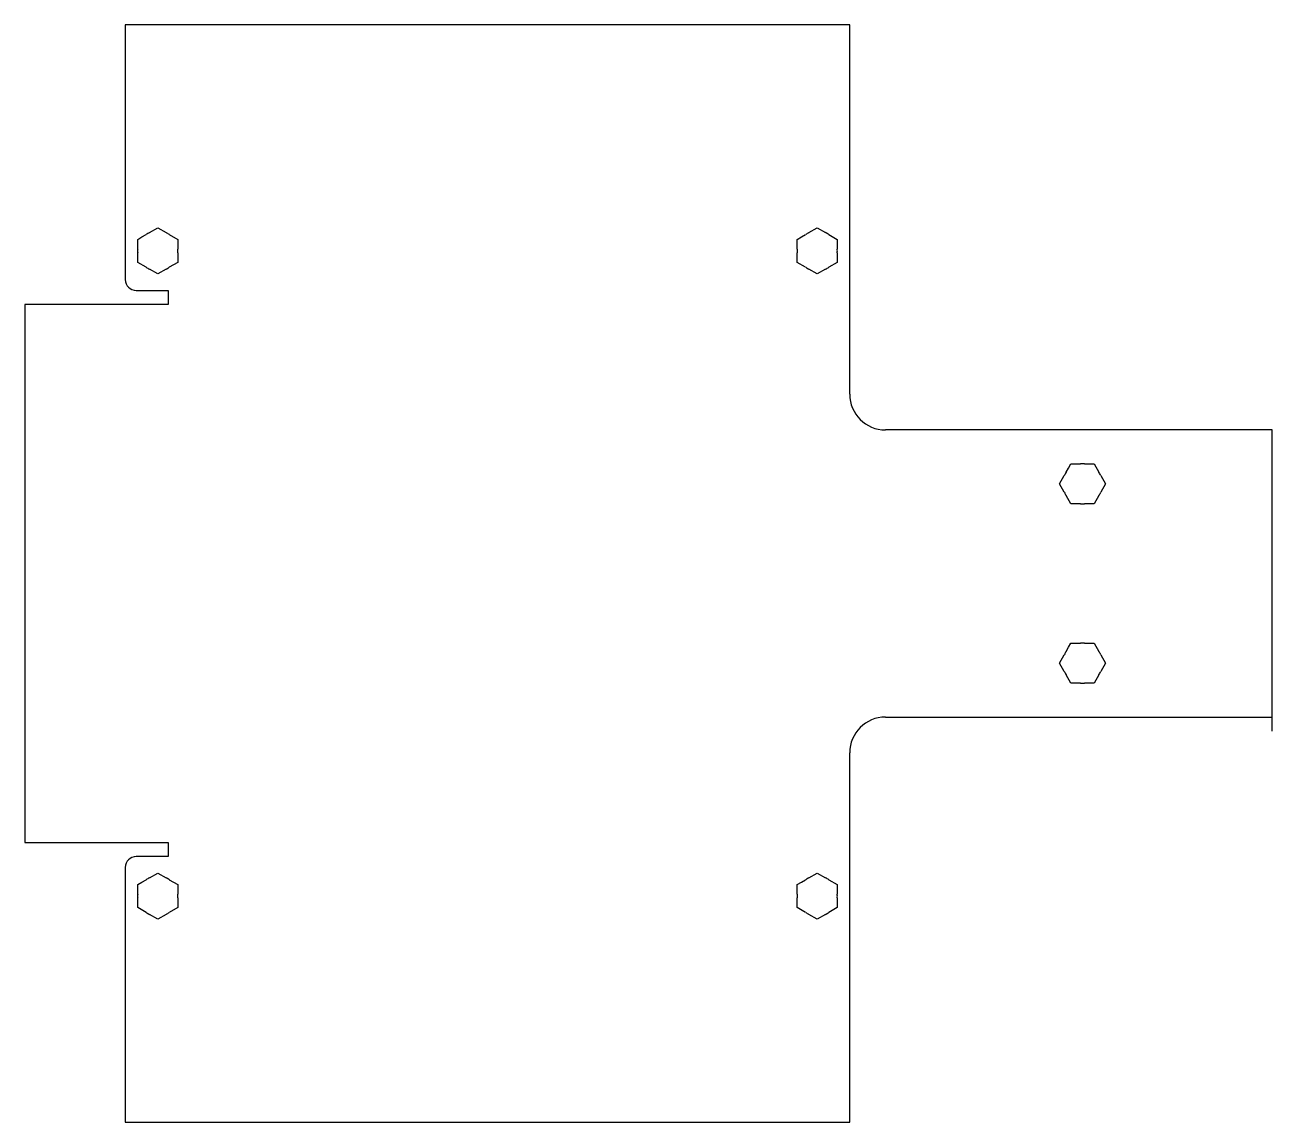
# Model space of a CAD drawing. Extents: x 16 to 364, y 253 to 559.
import ezdxf

# ---------------------------------------------------------------- set-up
doc = ezdxf.new("R2010")
doc.units = 0

msp = doc.modelspace()

# ---------------------------------------------------------------- linework, layer by layer
for p, q in [((246.04, 558.83), (43.94, 558.83)), ((43.94, 558.83), (43.94, 487.79)), ((246.04, 455.79), (246.04, 558.83)), ((50.66, 500.88), (52.99, 502.23)), ((52.99, 502.23), (55.32, 500.88)), ((234.66, 500.88), (236.99, 502.23)), ((236.99, 502.23), (239.32, 500.88)), ((47.41, 499.01), (48.57, 499.67)), ((47.41, 496.32), (47.41, 499.01)), ((48.57, 499.67), (49.75, 500.35)), ((56.23, 500.35), (58.56, 499.01)), ((58.56, 499.01), (58.56, 496.32)), ((231.41, 499.01), (232.57, 499.67)), ((231.41, 496.32), (231.41, 499.01)), ((232.57, 499.67), (233.75, 500.35)), ((240.23, 500.35), (242.56, 499.01)), ((242.56, 499.01), (242.56, 496.32)), ((47.41, 492.57), (47.41, 495.26)), ((58.56, 495.26), (58.56, 492.57)), ((231.41, 492.57), (231.41, 495.26)), ((242.56, 495.26), (242.56, 492.57)), ((49.75, 491.22), (47.41, 492.57)), ((52.99, 489.35), (50.66, 490.7)), ((55.32, 490.7), (52.99, 489.35)), ((58.56, 492.57), (56.23, 491.22)), ((233.75, 491.22), (231.41, 492.57)), ((236.99, 489.35), (234.66, 490.7)), ((239.32, 490.7), (236.99, 489.35)), ((242.56, 492.57), (240.23, 491.22)), ((46.99, 484.74), (55.94, 484.74)), ((55.94, 484.74), (55.94, 480.84)), ((55.94, 480.84), (15.95, 480.84)), ((15.95, 480.84), (15.95, 330.74)), ((363.86, 445.84), (255.99, 445.84)), ((363.86, 365.79), (363.86, 445.84)), ((306.42, 434.03), (307.11, 435.21)), ((307.11, 435.21), (307.77, 436.36)), ((307.77, 436.36), (310.46, 436.36)), ((311.52, 436.36), (314.21, 436.36)), ((314.21, 436.36), (315.55, 434.03)), ((304.55, 430.79), (305.9, 433.12)), ((316.08, 433.12), (317.43, 430.79)), ((305.9, 428.46), (304.55, 430.79)), ((317.43, 430.79), (316.08, 428.46)), ((307.77, 425.21), (306.42, 427.55)), ((310.46, 425.21), (307.77, 425.21)), ((314.21, 425.21), (311.52, 425.21)), ((315.55, 427.55), (314.21, 425.21)), ((307.11, 385.21), (307.77, 386.36)), ((307.77, 386.36), (310.46, 386.36)), ((311.52, 386.36), (314.21, 386.36)), ((314.21, 386.36), (315.55, 384.03)), ((304.55, 380.79), (305.9, 383.12)), ((306.42, 384.03), (307.11, 385.21)), ((316.08, 383.12), (317.43, 380.79)), ((305.9, 378.46), (304.55, 380.79)), ((317.43, 380.79), (316.08, 378.46)), ((307.77, 375.21), (306.42, 377.55)), ((315.55, 377.55), (314.21, 375.21)), ((310.46, 375.21), (307.77, 375.21)), ((314.21, 375.21), (311.52, 375.21)), ((255.99, 365.74), (363.81, 365.74)), ((363.86, 361.79), (363.86, 365.79)), ((246.04, 252.75), (246.04, 355.79)), ((15.95, 330.74), (55.94, 330.74)), ((55.94, 330.74), (55.94, 326.84)), ((43.94, 323.79), (43.94, 252.75)), ((55.94, 326.84), (46.99, 326.84)), ((48.57, 319.67), (49.75, 320.35)), ((50.66, 320.88), (52.99, 322.23)), ((52.99, 322.23), (55.32, 320.88)), ((56.23, 320.35), (58.56, 319.01)), ((232.57, 319.67), (233.75, 320.35)), ((234.66, 320.88), (236.99, 322.23)), ((236.99, 322.23), (239.32, 320.88)), ((240.23, 320.35), (242.56, 319.01)), ((47.41, 319.01), (48.57, 319.67)), ((47.41, 316.32), (47.41, 319.01)), ((58.56, 319.01), (58.56, 316.32)), ((231.41, 319.01), (232.57, 319.67)), ((231.41, 316.32), (231.41, 319.01)), ((242.56, 319.01), (242.56, 316.32)), ((47.41, 312.57), (47.41, 315.26)), ((58.56, 315.26), (58.56, 312.57)), ((231.41, 312.57), (231.41, 315.26)), ((242.56, 315.26), (242.56, 312.57)), ((49.75, 311.22), (47.41, 312.57)), ((52.99, 309.35), (50.66, 310.7)), ((55.32, 310.7), (52.99, 309.35)), ((58.56, 312.57), (56.23, 311.22)), ((233.75, 311.22), (231.41, 312.57)), ((236.99, 309.35), (234.66, 310.7)), ((239.32, 310.7), (236.99, 309.35)), ((242.56, 312.57), (240.23, 311.22)), ((43.94, 252.75), (246.04, 252.75))]:
    msp.add_line(p, q)
for centre, radius, start, end in [((52.99, 495.79), 5.59, 114.5964, 125.3948), ((52.99, 495.79), 5.6, 54.6052, 65.4036), ((236.99, 495.79), 5.59, 114.5964, 125.3948), ((236.99, 495.79), 5.6, 54.6052, 65.4036), ((52.99, 495.79), 5.61, 174.5742, 185.4258), ((52.99, 495.79), 5.6, 354.5645, 5.4355), ((236.99, 495.79), 5.61, 174.5742, 185.4258), ((236.99, 495.79), 5.6, 354.5645, 5.4355), ((52.99, 495.79), 5.6, 234.6644, 245.4036), ((52.99, 495.79), 5.6, 294.5964, 305.3356), ((236.99, 495.79), 5.6, 234.6644, 245.4036), ((236.99, 495.79), 5.6, 294.5964, 305.3356), ((46.99, 487.79), 3.05, 180, 270), ((255.99, 455.79), 9.95, 180, 270), ((310.99, 430.79), 5.6, 84.5645, 95.4355), ((310.99, 430.79), 5.6, 144.6644, 155.4036), ((310.99, 430.79), 5.59, 24.5964, 35.3948), ((310.99, 430.79), 5.6, 204.5964, 215.3356), ((310.99, 430.79), 5.6, 324.6052, 335.4036), ((310.99, 430.79), 5.61, 264.5742, 275.4258), ((310.99, 380.79), 5.6, 84.5645, 95.4355), ((310.99, 380.79), 5.6, 144.6644, 155.4036), ((310.99, 380.79), 5.59, 24.5964, 35.3948), ((310.99, 380.79), 5.6, 204.5964, 215.3356), ((310.99, 380.79), 5.6, 324.6052, 335.4036), ((310.99, 380.79), 5.61, 264.5742, 275.4258), ((255.99, 355.79), 9.95, 90, 180), ((46.99, 323.79), 3.05, 90, 180), ((52.99, 315.79), 5.59, 114.5964, 125.3948), ((52.99, 315.79), 5.6, 54.6052, 65.4036), ((236.99, 315.79), 5.59, 114.5964, 125.3948), ((236.99, 315.79), 5.6, 54.6052, 65.4036), ((52.99, 315.79), 5.61, 174.5742, 185.4258), ((52.99, 315.79), 5.6, 354.5645, 5.4355), ((236.99, 315.79), 5.61, 174.5742, 185.4258), ((236.99, 315.79), 5.6, 354.5645, 5.4355), ((52.99, 315.79), 5.6, 234.6644, 245.4036), ((52.99, 315.79), 5.6, 294.5964, 305.3356), ((236.99, 315.79), 5.6, 234.6644, 245.4036), ((236.99, 315.79), 5.6, 294.5964, 305.3356)]:
    msp.add_arc(centre, radius, start, end)

doc.saveas('drawing.dxf')
